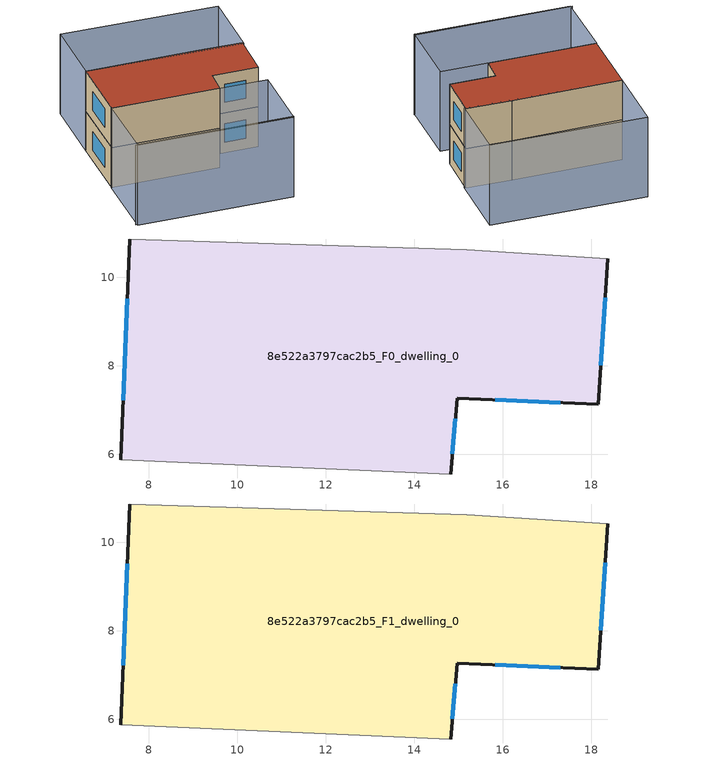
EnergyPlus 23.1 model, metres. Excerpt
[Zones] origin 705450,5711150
8e522a3797cac2b5_F0_dwelling_0
 floor ground (EU_floor_Construction): 18.38,10.42 18.16,7.13 14.97,7.26 14.82,5.55 7.37,5.88 7.58,10.86 15.19,10.61 z0
 wall outside (EU_wall_Construction): 7.58,10.86 7.37,5.88 / 14.82,5.55 14.97,7.26 18.16,7.13 18.38,10.42 z0:3
 wall adiabatic (EU_wall_Construction): 7.37,5.88 14.82,5.55 / 18.38,10.42 15.19,10.61 7.58,10.86 z0:3
 window (EU_Window_Construction): 7.52,9.52 7.42,7.22 / 18.22,8.01 18.32,9.53 / 15.83,7.23 17.3,7.16 / 14.86,6.02 14.93,6.8 z0.81:2.19
8e522a3797cac2b5_F1_dwelling_0
 floor to 8e522a3797cac2b5_F0_dwelling_0 (EU_floor_Construction): 18.38,10.42 18.16,7.13 14.97,7.26 14.82,5.55 7.37,5.88 7.58,10.86 15.19,10.61 z3
 wall outside (EU_wall_Construction): 7.58,10.86 7.37,5.88 / 14.82,5.55 14.97,7.26 18.16,7.13 18.38,10.42 z3:6
 wall adiabatic (EU_wall_Construction): 7.37,5.88 14.82,5.55 / 18.38,10.42 15.19,10.61 7.58,10.86 z3:6
 window (EU_Window_Construction): 7.52,9.52 7.42,7.22 / 18.22,8.01 18.32,9.53 / 15.83,7.23 17.3,7.16 / 14.86,6.02 14.93,6.8 z3.81:5.19
 roof outside (EU_roof_Construction): 18.16,7.13 18.38,10.42 15.19,10.61 7.58,10.86 7.37,5.88 14.82,5.55 14.97,7.26 z6
shading: 7.03,0.88 17.91,0.44 / 7.35,5.88 18.11,5.41 / 18.11,5.41 17.89,0.37 / 17.89,0.37 7.13,0.83 / 7.13,0.83 7.35,5.88 / 7.84,15.9 18.69,15.33 / 18.69,15.33 18.43,10.3 / 18.43,10.3 7.58,10.86 / 7.58,10.86 7.84,15.9 z0:6
[Building]
EU S2 Campaign: North Axis=0; Terrain=City; Solar Distribution=FullExterior
[Site:Location]
London: Latitude=51.5; Longitude=-0.5; Time Zone=0; Elevation=25
[SizingPeriod:WeatherFileDays]
AnnualSizingPeriod: Begin Month=1; Begin Day of Month=1; End Month=12; End Day of Month=31; Day of Week for Start Day=Monday; Use Weather File Daylight Saving Period=No; Use Weather File Rain and Snow Indicators=No
[MATERIAL]
EU_InternalMass_Material: Roughness=MediumRough; Thickness=0.1; Conductivity=1; Density=1800; Specific Heat=900; Thermal Absorptance=0.9; Solar Absorptance=0.7; Visible Absorptance=0.7
[MATERIAL:NOMASS] Roughness=MediumRough; Thermal Absorptance=0.9; Solar Absorptance=0.7; Visible Absorptance=0.7
Name | Thermal Resistance
EU_wall_NoMass | 0.555556
EU_roof_NoMass | 0.510204
EU_floor_NoMass | 1.68919
[WINDOWMATERIAL:SIMPLEGLAZINGSYSTEM]
EU_Window_SimpleGlazing: UFactor=3.96; Solar Heat Gain Coefficient=0.85; Visible Transmittance=0.85
[CONSTRUCTION]
EU_wall_Construction: EU_wall_NoMass
EU_roof_Construction: EU_roof_NoMass
EU_floor_Construction: EU_floor_NoMass
EU_Window_Construction: EU_Window_SimpleGlazing
EU_InternalMass_Construction: EU_InternalMass_Material
[ZONE] Type=1; Multiplier=1; Ceiling Height=autocalculate; Floor Area=autocalculate; Part of Total Floor Area=Yes
Name | Volume
8e522a3797cac2b5_F0_dwelling_0 | 145.831
8e522a3797cac2b5_F1_dwelling_0 | 145.833
[INTERNALMASS] Construction=EU_InternalMass_Construction; Surface Area=48.6101
Name | Zone or ZoneList
8e522a3797cac2b5_F0_dwelling_0_EU_InternalMass | 8e522a3797cac2b5_F0_dwelling_0
8e522a3797cac2b5_F1_dwelling_0_EU_InternalMass | 8e522a3797cac2b5_F1_dwelling_0
[OTHEREQUIPMENT] Fuel Type=Electricity; Design Level Calculation Method=Watts/Area; Power per Zone Floor Area=1; Fraction Latent=0; Fraction Radiant=0; Fraction Lost=0; Carbon Dioxide Generation Rate=0; EndUse Subcategory=EU_Step8_InternalGains
Name | Zone or ZoneList or Space or SpaceList | Schedule
EU_Step8_InternalGain_8e522a3797cac2b5_F0_dwelling_0_f000 | 8e522a3797cac2b5_F0_dwelling_0 | EU_Step8_GainSchedule_8e522a3797cac2b5_F0_dwelling_0_f000
EU_Step8_InternalGain_8e522a3797cac2b5_F1_dwelling_0_f000 | 8e522a3797cac2b5_F1_dwelling_0 | EU_Step8_GainSchedule_8e522a3797cac2b5_F1_dwelling_0_f000
[ZONEVENTILATION:DESIGNFLOWRATE] Schedule=EU_AlwaysOn; Design Flow Rate Calculation Method=AirChanges/Hour; Air Changes per Hour=0.48; Ventilation Type=Natural; Fan Pressure Rise=0; Fan Total Efficiency=1; Constant Term Coefficient=1; Temperature Term Coefficient=0; Velocity Term Coefficient=0; Velocity Squared Term Coefficient=0; Minimum Indoor Temperature=-100; Maximum Indoor Temperature=100; Delta Temperature=-100; Minimum Outdoor Temperature=-100; Maximum Outdoor Temperature=100; Maximum Wind Speed=40
Name | Zone or ZoneList or Space or SpaceList
EU_ConstantAir_8e522a3797cac2b5_F0_dwelling_0 | 8e522a3797cac2b5_F0_dwelling_0
EU_ConstantAir_8e522a3797cac2b5_F1_dwelling_0 | 8e522a3797cac2b5_F1_dwelling_0
[HVACTEMPLATE:THERMOSTAT] Constant Heating Setpoint=20; Constant Cooling Setpoint=50
EU_HeatOnly_8e522a3797cac2b5_F0_dwelling_0; EU_HeatOnly_8e522a3797cac2b5_F1_dwelling_0
[HVACTEMPLATE:ZONE:IDEALLOADSAIRSYSTEM] System Availability Schedule=EU_AlwaysOn; Maximum Heating Supply Air Temperature=50; Minimum Cooling Supply Air Temperature=13; Maximum Heating Supply Air Humidity Ratio=0.0156; Minimum Cooling Supply Air Humidity Ratio=0.0077; Heating Limit=NoLimit; Cooling Limit=NoLimit; Heating Availability Schedule=EU_AlwaysOn; Cooling Availability Schedule=EU_CoolingOff; Dehumidification Control Type=ConstantSensibleHeatRatio; Cooling Sensible Heat Ratio=0.7; Dehumidification Setpoint=60; Humidification Control Type=None; Humidification Setpoint=30; Outdoor Air Method=None; Outdoor Air Flow Rate per Person=0.00944; Outdoor Air Flow Rate per Zone Floor Area=0; Outdoor Air Flow Rate per Zone=0; Demand Controlled Ventilation Type=None; Outdoor Air Economizer Type=NoEconomizer; Heat Recovery Type=None; Sensible Heat Recovery Effectiveness=0.7; Latent Heat Recovery Effectiveness=0.65
Name | Template Thermostat
8e522a3797cac2b5_F0_dwelling_0 | EU_HeatOnly_8e522a3797cac2b5_F0_dwelling_0
8e522a3797cac2b5_F1_dwelling_0 | EU_HeatOnly_8e522a3797cac2b5_F1_dwelling_0
[SIZING:ZONE] Zone Cooling Design Supply Air Temperature Input Method=SupplyAirTemperature; Zone Cooling Design Supply Air Temperature=13; Zone Heating Design Supply Air Temperature Input Method=SupplyAirTemperature; Zone Heating Design Supply Air Temperature=50; Zone Cooling Design Supply Air Humidity Ratio=0.008; Zone Heating Design Supply Air Humidity Ratio=0.008; Cooling Design Air Flow Method=DesignDay; Cooling Design Air Flow Rate=0; Cooling Minimum Air Flow per Zone Floor Area=0.000762; Cooling Minimum Air Flow=0; Cooling Minimum Air Flow Fraction=0.2; Heating Design Air Flow Method=DesignDay; Heating Design Air Flow Rate=0; Heating Maximum Air Flow per Zone Floor Area=0.002032; Heating Maximum Air Flow=0.141576; Heating Maximum Air Flow Fraction=0.3; Account for Dedicated Outdoor Air System=No; Dedicated Outdoor Air System Control Strategy=NeutralSupplyAir; Dedicated Outdoor Air Low Setpoint Temperature for Design=autosize; Dedicated Outdoor Air High Setpoint Temperature for Design=autosize; Zone Load Sizing Method=Sensible Load Only No Latent Load; Zone Latent Cooling Design Supply Air Humidity Ratio Input Method=HumidityRatioDifference; Zone Cooling Design Supply Air Humidity Ratio Difference=0.005; Zone Latent Heating Design Supply Air Humidity Ratio Input Method=HumidityRatioDifference; Zone Humidification Design Supply Air Humidity Ratio Difference=0.005
8e522a3797cac2b5_F0_dwelling_0; 8e522a3797cac2b5_F1_dwelling_0
[SCHEDULE:CONSTANT]
Name | Hourly Value
EU_AlwaysOn | 1
EU_CoolingOff | 0
[SCHEDULE:FILE] Column Number=1; Rows to Skip at Top=0; Number of Hours of Data=8760; Column Separator=Comma; Interpolate to Timestep=No; Minutes per Item=60; Adjust Schedule for Daylight Savings=Yes
Name | File
EU_Step8_GainSchedule_8e522a3797cac2b5_F0_dwelling_0_f000 | ../../schedules/8e522a3797cac2b5/8e522a3797cac2b5_F0_dwelling_0_f000_gain.csv
EU_Step8_GainSchedule_8e522a3797cac2b5_F1_dwelling_0_f000 | ../../schedules/8e522a3797cac2b5/8e522a3797cac2b5_F1_dwelling_0_f000_gain.csv
